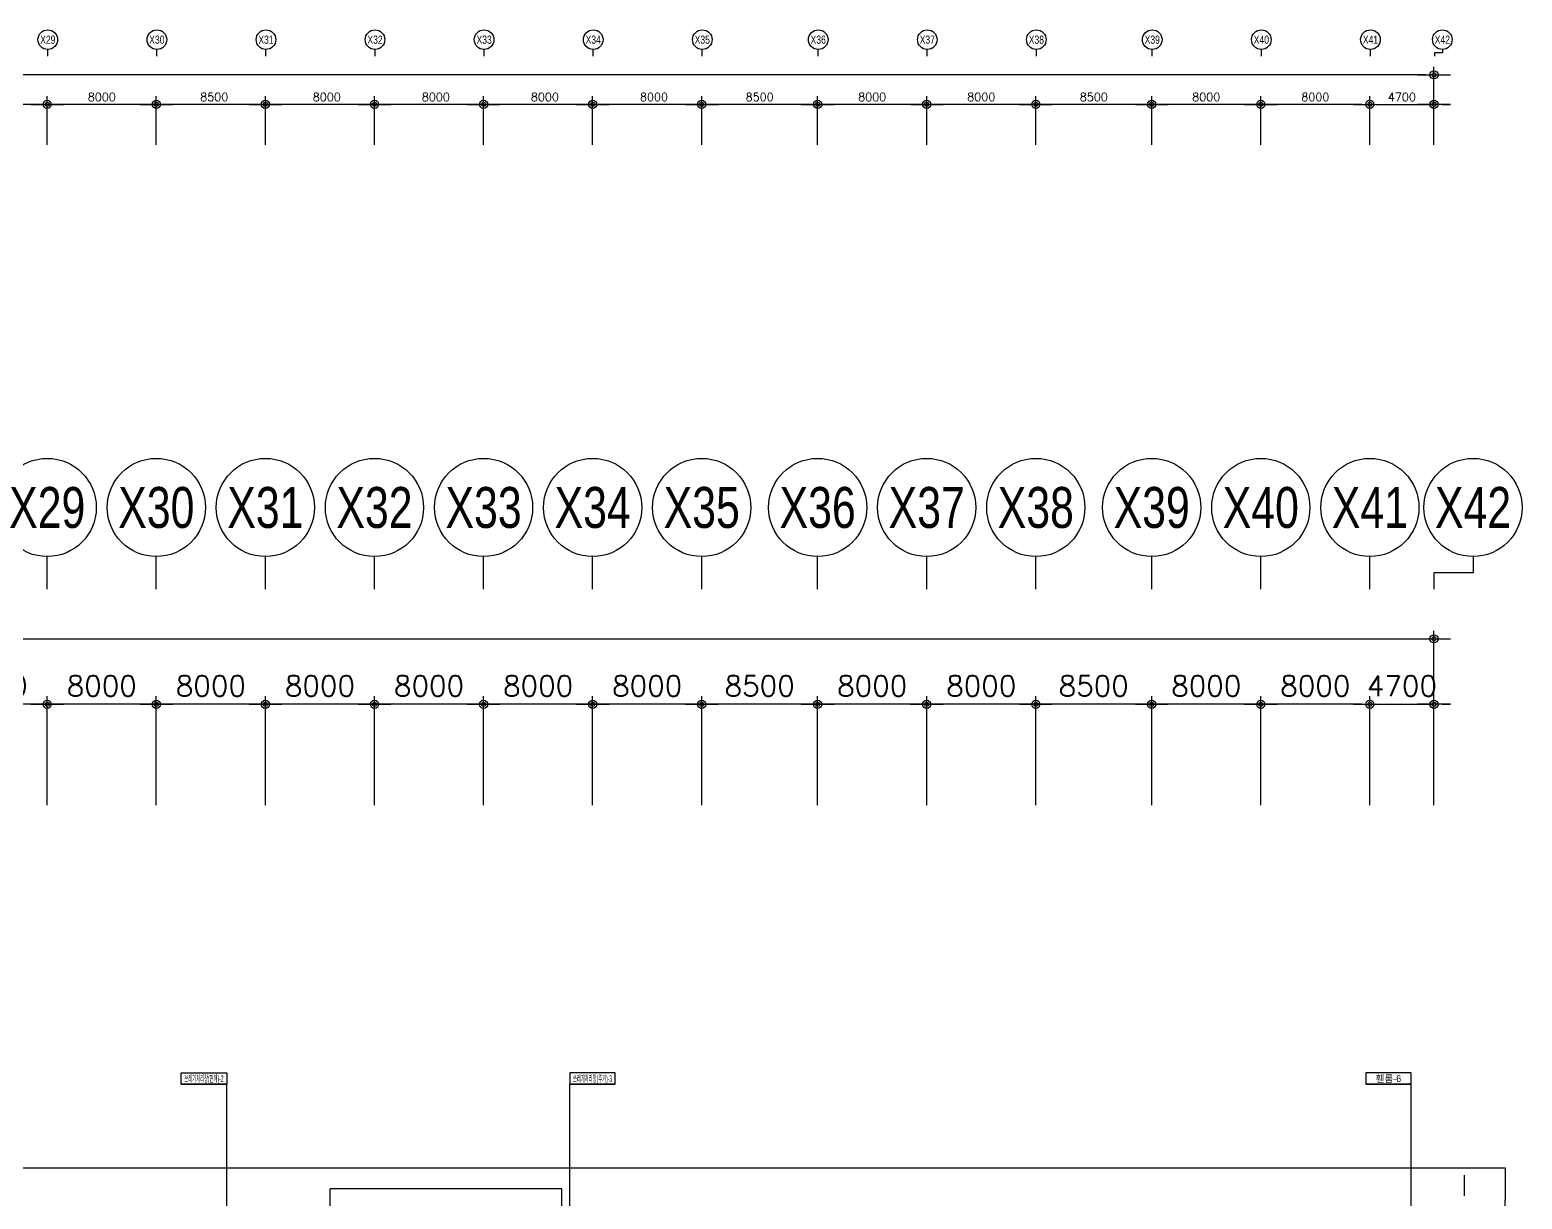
# Model space of a CAD drawing. Header units: millimetres. Extents: x -7614 to 421357, y 85218 to 341757.
# Drawn here: x 306895 to 416337, y 256010 to 341757 of the extents above; entities that cross this region are included whole.
import ezdxf
from ezdxf.enums import TextEntityAlignment as Align

# ---------------------------------------------------------------- set-up
doc = ezdxf.new("R2010")
doc.units = ezdxf.units.MM
doc.header["$LTSCALE"] = 600
doc.header["$MEASUREMENT"] = 0
doc.linetypes.add('HIDDEN', pattern=[2, 1, -1])
doc.layers.get('0').update_dxf_attribs({"linetype": 'CONTINUOUS', "lineweight": 0})
doc.layers.get('DEFPOINTS').update_dxf_attribs({"linetype": 'CONTINUOUS'})
for name, color, linetype in [('e-plan', 9, 'CONTINUOUS'), ('e-room-box', 7, 'CONTINUOUS'), ('e-text', 6, 'CONTINUOUS')]:
    doc.layers.add(name, color=color, linetype=linetype)
doc.styles.add('htw', font='Dotum.ttf')
doc.styles.add('kiahn', font='romans.shx', dxfattribs={"bigfont": 'cadhs.shx'})
doc.styles.add('YS1-UNIT$0$kiahn', font='romans.shx', dxfattribs={"bigfont": 'WHGTXT.shx'})
doc.styles.add('돋움', font='Dotum.ttf')
doc.dimstyles.new('YS1-UNIT$0$KIAHN', dxfattribs={"dimscale": 0.5, "dimtxt": 2.5, "dimasz": 1, "dimexe": 1, "dimexo": 1, "dimgap": 1, "dimtad": 1, "dimdec": 0, "dimzin": 1, "dimdsep": 46, "dimtxsty": 'YS1-UNIT$0$kiahn', "dimblk1": 'YS1-UNIT$0$DIMDOT', "dimblk2": 'YS1-UNIT$0$DIMDOT', "dimsah": 1, "dimcen": 0, "dimadec": 0, "dimazin": 0, "dimtfac": 1, "dimtdec": 0, "dimtix": 1, "dimtmove": 2, "dimatfit": 3, "dimldrblk": 'YS1-UNIT$0$DIMDOT', "dimfxl": 1, "dimtolj": 1, "dimtzin": 1, "dimarcsym": 0})

# ---------------------------------------------------------------- blocks, each defined once
blk = doc.blocks.new('YS1-UNIT$0$DIMDOT')
blk.add_line((-2, 0), (2, 0))
for radius in [0.5, 0.25]:
    blk.add_circle((0, 0), radius)
blk = doc.blocks.new('*D43')
at = {"layer": 'DEFPOINTS', "color": 0, "transparency": 16777216}
for p in [(-106940, 34020), (-106940, 26034), (-98940, 26034)]:
    blk.add_point(p, dxfattribs=at)
at = {"layer": 'e-plan', "color": 0, "lineweight": -2, "transparency": 16777216}
for p, q in [((-106940, 26634), (-106940, 34620)), ((-99540, 34020), (-106340, 34020)), ((-98940, 26634), (-98940, 34620))]:
    blk.add_line(p, q, dxfattribs=at)
at = {"layer": 'e-plan', "color": 0, "lineweight": -2, "transparency": 16777216, "xscale": 600, "yscale": 600, "zscale": 600, "rotation": 180}
blk.add_blockref('YS1-UNIT$0$DIMDOT', (-106940, 34020), dxfattribs=at)
at = {"layer": 'e-plan', "color": 0, "lineweight": -2, "transparency": 16777216, "xscale": 600, "yscale": 600, "zscale": 600}
blk.add_blockref('YS1-UNIT$0$DIMDOT', (-98940, 34020), dxfattribs=at)
at = {"layer": 'e-plan', "color": 0, "transparency": 16777216, "insert": (-102940, 35370), "char_height": 1500, "attachment_point": 5, "style": 'kiahn'}
blk.add_mtext('\\A1;8000', dxfattribs=at)
blk = doc.blocks.new('*D45')
at = {"layer": 'DEFPOINTS', "color": 0, "transparency": 16777216}
for p in [(-114940, 34020), (-114940, 26034), (-106940, 26034)]:
    blk.add_point(p, dxfattribs=at)
at = {"layer": 'e-plan', "color": 0, "lineweight": -2, "transparency": 16777216}
for p, q in [((-114940, 26634), (-114940, 34620)), ((-107540, 34020), (-114340, 34020)), ((-106940, 26634), (-106940, 34620))]:
    blk.add_line(p, q, dxfattribs=at)
at = {"layer": 'e-plan', "color": 0, "lineweight": -2, "transparency": 16777216, "xscale": 600, "yscale": 600, "zscale": 600, "rotation": 180}
blk.add_blockref('YS1-UNIT$0$DIMDOT', (-114940, 34020), dxfattribs=at)
at = {"layer": 'e-plan', "color": 0, "lineweight": -2, "transparency": 16777216, "xscale": 600, "yscale": 600, "zscale": 600}
blk.add_blockref('YS1-UNIT$0$DIMDOT', (-106940, 34020), dxfattribs=at)
at = {"layer": 'e-plan', "color": 0, "transparency": 16777216, "insert": (-110940, 35370), "char_height": 1500, "attachment_point": 5, "style": 'kiahn'}
blk.add_mtext('\\A1;8000', dxfattribs=at)
blk = doc.blocks.new('*D46')
at = {"layer": 'DEFPOINTS', "color": 0, "transparency": 16777216}
for p in [(-90940, 34020), (-90940, 26034), (-82940, 26034)]:
    blk.add_point(p, dxfattribs=at)
at = {"layer": 'e-plan', "color": 0, "lineweight": -2, "transparency": 16777216}
for p, q in [((-90940, 26634), (-90940, 34620)), ((-83540, 34020), (-90340, 34020)), ((-82940, 26634), (-82940, 34620))]:
    blk.add_line(p, q, dxfattribs=at)
at = {"layer": 'e-plan', "color": 0, "lineweight": -2, "transparency": 16777216, "xscale": 600, "yscale": 600, "zscale": 600, "rotation": 180}
blk.add_blockref('YS1-UNIT$0$DIMDOT', (-90940, 34020), dxfattribs=at)
at = {"layer": 'e-plan', "color": 0, "lineweight": -2, "transparency": 16777216, "xscale": 600, "yscale": 600, "zscale": 600}
blk.add_blockref('YS1-UNIT$0$DIMDOT', (-82940, 34020), dxfattribs=at)
at = {"layer": 'e-plan', "color": 0, "transparency": 16777216, "insert": (-86940, 35370), "char_height": 1500, "attachment_point": 5, "style": 'kiahn'}
blk.add_mtext('\\A1;8000', dxfattribs=at)
blk = doc.blocks.new('*D47')
at = {"layer": 'DEFPOINTS', "color": 0, "transparency": 16777216}
for p in [(-98940, 34020), (-98940, 26034), (-90940, 26034)]:
    blk.add_point(p, dxfattribs=at)
at = {"layer": 'e-plan', "color": 0, "lineweight": -2, "transparency": 16777216}
for p, q in [((-98940, 26634), (-98940, 34620)), ((-91540, 34020), (-98340, 34020)), ((-90940, 26634), (-90940, 34620))]:
    blk.add_line(p, q, dxfattribs=at)
at = {"layer": 'e-plan', "color": 0, "lineweight": -2, "transparency": 16777216, "xscale": 600, "yscale": 600, "zscale": 600, "rotation": 180}
blk.add_blockref('YS1-UNIT$0$DIMDOT', (-98940, 34020), dxfattribs=at)
at = {"layer": 'e-plan', "color": 0, "lineweight": -2, "transparency": 16777216, "xscale": 600, "yscale": 600, "zscale": 600}
blk.add_blockref('YS1-UNIT$0$DIMDOT', (-90940, 34020), dxfattribs=at)
at = {"layer": 'e-plan', "color": 0, "transparency": 16777216, "insert": (-94940, 35370), "char_height": 1500, "attachment_point": 5, "style": 'kiahn'}
blk.add_mtext('\\A1;8000', dxfattribs=at)
blk = doc.blocks.new('*D48')
at = {"layer": 'DEFPOINTS', "color": 0, "transparency": 16777216}
for p in [(-66940, 34020), (-66940, 26034), (-58940, 26034)]:
    blk.add_point(p, dxfattribs=at)
at = {"layer": 'e-plan', "color": 0, "lineweight": -2, "transparency": 16777216}
for p, q in [((-66940, 26634), (-66940, 34620)), ((-59540, 34020), (-66340, 34020)), ((-58940, 26634), (-58940, 34620))]:
    blk.add_line(p, q, dxfattribs=at)
at = {"layer": 'e-plan', "color": 0, "lineweight": -2, "transparency": 16777216, "xscale": 600, "yscale": 600, "zscale": 600, "rotation": 180}
blk.add_blockref('YS1-UNIT$0$DIMDOT', (-66940, 34020), dxfattribs=at)
at = {"layer": 'e-plan', "color": 0, "lineweight": -2, "transparency": 16777216, "xscale": 600, "yscale": 600, "zscale": 600}
blk.add_blockref('YS1-UNIT$0$DIMDOT', (-58940, 34020), dxfattribs=at)
at = {"layer": 'e-plan', "color": 0, "transparency": 16777216, "insert": (-62940, 35370), "char_height": 1500, "attachment_point": 5, "style": 'kiahn'}
blk.add_mtext('\\A1;8000', dxfattribs=at)
blk = doc.blocks.new('*D49')
at = {"layer": 'DEFPOINTS', "color": 0, "transparency": 16777216}
for p in [(-82940, 34020), (-82940, 26034), (-74940, 26034)]:
    blk.add_point(p, dxfattribs=at)
at = {"layer": 'e-plan', "color": 0, "lineweight": -2, "transparency": 16777216}
for p, q in [((-82940, 26634), (-82940, 34620)), ((-75540, 34020), (-82340, 34020)), ((-74940, 26634), (-74940, 34620))]:
    blk.add_line(p, q, dxfattribs=at)
at = {"layer": 'e-plan', "color": 0, "lineweight": -2, "transparency": 16777216, "xscale": 600, "yscale": 600, "zscale": 600, "rotation": 180}
blk.add_blockref('YS1-UNIT$0$DIMDOT', (-82940, 34020), dxfattribs=at)
at = {"layer": 'e-plan', "color": 0, "lineweight": -2, "transparency": 16777216, "xscale": 600, "yscale": 600, "zscale": 600}
blk.add_blockref('YS1-UNIT$0$DIMDOT', (-74940, 34020), dxfattribs=at)
at = {"layer": 'e-plan', "color": 0, "transparency": 16777216, "insert": (-78940, 35370), "char_height": 1500, "attachment_point": 5, "style": 'kiahn'}
blk.add_mtext('\\A1;8000', dxfattribs=at)
blk = doc.blocks.new('*D50')
at = {"layer": 'DEFPOINTS', "color": 0, "transparency": 16777216}
for p in [(-74940, 34020), (-74940, 26034), (-66940, 26034)]:
    blk.add_point(p, dxfattribs=at)
at = {"layer": 'e-plan', "color": 0, "lineweight": -2, "transparency": 16777216}
for p, q in [((-74940, 26634), (-74940, 34620)), ((-67540, 34020), (-74340, 34020)), ((-66940, 26634), (-66940, 34620))]:
    blk.add_line(p, q, dxfattribs=at)
at = {"layer": 'e-plan', "color": 0, "lineweight": -2, "transparency": 16777216, "xscale": 600, "yscale": 600, "zscale": 600, "rotation": 180}
blk.add_blockref('YS1-UNIT$0$DIMDOT', (-74940, 34020), dxfattribs=at)
at = {"layer": 'e-plan', "color": 0, "lineweight": -2, "transparency": 16777216, "xscale": 600, "yscale": 600, "zscale": 600}
blk.add_blockref('YS1-UNIT$0$DIMDOT', (-66940, 34020), dxfattribs=at)
at = {"layer": 'e-plan', "color": 0, "transparency": 16777216, "insert": (-70940, 35370), "char_height": 1500, "attachment_point": 5, "style": 'kiahn'}
blk.add_mtext('\\A1;8000', dxfattribs=at)
blk = doc.blocks.new('*D51')
at = {"layer": 'DEFPOINTS', "color": 0, "transparency": 16777216}
for p in [(-42440, 34020), (-42440, 26034), (-34440, 26034)]:
    blk.add_point(p, dxfattribs=at)
at = {"layer": 'e-plan', "color": 0, "lineweight": -2, "transparency": 16777216}
for p, q in [((-42440, 26634), (-42440, 34620)), ((-35040, 34020), (-41840, 34020)), ((-34440, 26634), (-34440, 34620))]:
    blk.add_line(p, q, dxfattribs=at)
at = {"layer": 'e-plan', "color": 0, "lineweight": -2, "transparency": 16777216, "xscale": 600, "yscale": 600, "zscale": 600, "rotation": 180}
blk.add_blockref('YS1-UNIT$0$DIMDOT', (-42440, 34020), dxfattribs=at)
at = {"layer": 'e-plan', "color": 0, "lineweight": -2, "transparency": 16777216, "xscale": 600, "yscale": 600, "zscale": 600}
blk.add_blockref('YS1-UNIT$0$DIMDOT', (-34440, 34020), dxfattribs=at)
at = {"layer": 'e-plan', "color": 0, "transparency": 16777216, "insert": (-38440, 35370), "char_height": 1500, "attachment_point": 5, "style": 'kiahn'}
blk.add_mtext('\\A1;8000', dxfattribs=at)
blk = doc.blocks.new('*D52')
at = {"layer": 'DEFPOINTS', "color": 0, "transparency": 16777216}
for p in [(-34440, 34020), (-34440, 26034), (-25940, 26034)]:
    blk.add_point(p, dxfattribs=at)
at = {"layer": 'e-plan', "color": 0, "lineweight": -2, "transparency": 16777216}
for p, q in [((-34440, 26634), (-34440, 34620)), ((-26540, 34020), (-33840, 34020)), ((-25940, 26634), (-25940, 34620))]:
    blk.add_line(p, q, dxfattribs=at)
at = {"layer": 'e-plan', "color": 0, "lineweight": -2, "transparency": 16777216, "xscale": 600, "yscale": 600, "zscale": 600, "rotation": 180}
blk.add_blockref('YS1-UNIT$0$DIMDOT', (-34440, 34020), dxfattribs=at)
at = {"layer": 'e-plan', "color": 0, "lineweight": -2, "transparency": 16777216, "xscale": 600, "yscale": 600, "zscale": 600}
blk.add_blockref('YS1-UNIT$0$DIMDOT', (-25940, 34020), dxfattribs=at)
at = {"layer": 'e-plan', "color": 0, "transparency": 16777216, "insert": (-30190, 35370), "char_height": 1500, "attachment_point": 5, "style": 'kiahn'}
blk.add_mtext('\\A1;8500', dxfattribs=at)
blk = doc.blocks.new('*D53')
at = {"layer": 'DEFPOINTS', "color": 0, "transparency": 16777216}
for p in [(-25940, 34020), (-25940, 26034), (-17940, 26034)]:
    blk.add_point(p, dxfattribs=at)
at = {"layer": 'e-plan', "color": 0, "lineweight": -2, "transparency": 16777216}
for p, q in [((-25940, 26634), (-25940, 34620)), ((-18540, 34020), (-25340, 34020)), ((-17940, 26634), (-17940, 34620))]:
    blk.add_line(p, q, dxfattribs=at)
at = {"layer": 'e-plan', "color": 0, "lineweight": -2, "transparency": 16777216, "xscale": 600, "yscale": 600, "zscale": 600, "rotation": 180}
blk.add_blockref('YS1-UNIT$0$DIMDOT', (-25940, 34020), dxfattribs=at)
at = {"layer": 'e-plan', "color": 0, "lineweight": -2, "transparency": 16777216, "xscale": 600, "yscale": 600, "zscale": 600}
blk.add_blockref('YS1-UNIT$0$DIMDOT', (-17940, 34020), dxfattribs=at)
at = {"layer": 'e-plan', "color": 0, "transparency": 16777216, "insert": (-21940, 35370), "char_height": 1500, "attachment_point": 5, "style": 'kiahn'}
blk.add_mtext('\\A1;8000', dxfattribs=at)
blk = doc.blocks.new('*D54')
at = {"layer": 'DEFPOINTS', "color": 0, "transparency": 16777216}
for p in [(-17940, 34020), (-17940, 26034), (-9940, 26034)]:
    blk.add_point(p, dxfattribs=at)
at = {"layer": 'e-plan', "color": 0, "lineweight": -2, "transparency": 16777216}
for p, q in [((-17940, 26634), (-17940, 34620)), ((-10540, 34020), (-17340, 34020)), ((-9940, 26634), (-9940, 34620))]:
    blk.add_line(p, q, dxfattribs=at)
at = {"layer": 'e-plan', "color": 0, "lineweight": -2, "transparency": 16777216, "xscale": 600, "yscale": 600, "zscale": 600, "rotation": 180}
blk.add_blockref('YS1-UNIT$0$DIMDOT', (-17940, 34020), dxfattribs=at)
at = {"layer": 'e-plan', "color": 0, "lineweight": -2, "transparency": 16777216, "xscale": 600, "yscale": 600, "zscale": 600}
blk.add_blockref('YS1-UNIT$0$DIMDOT', (-9940, 34020), dxfattribs=at)
at = {"layer": 'e-plan', "color": 0, "transparency": 16777216, "insert": (-13940, 35370), "char_height": 1500, "attachment_point": 5, "style": 'kiahn'}
blk.add_mtext('\\A1;8000', dxfattribs=at)
blk = doc.blocks.new('b')
at = {"layer": 'e-plan'}
blk.add_line((0, 0), (0, 4), dxfattribs=at)
blk.add_circle((0, 10), 6, dxfattribs=at)
blk = doc.blocks.new('*D57')
at = {"layer": 'DEFPOINTS', "color": 0, "transparency": 16777216}
for p in [(-5240, 34020), (-9940, 26034), (-5240, 26034)]:
    blk.add_point(p, dxfattribs=at)
at = {"layer": 'e-plan', "color": 0, "lineweight": -2, "transparency": 16777216}
for p, q in [((-10540, 34020), (-11140, 34020)), ((-9940, 26634), (-9940, 34620)), ((-9940, 34020), (-5240, 34020)), ((-5240, 26634), (-5240, 34620)), ((-4640, 34020), (-4040, 34020))]:
    blk.add_line(p, q, dxfattribs=at)
at = {"layer": 'e-plan', "color": 0, "lineweight": -2, "transparency": 16777216, "xscale": 600, "yscale": 600, "zscale": 600}
blk.add_blockref('YS1-UNIT$0$DIMDOT', (-9940, 34020), dxfattribs=at)
at = {"layer": 'e-plan', "color": 0, "lineweight": -2, "transparency": 16777216, "xscale": 600, "yscale": 600, "zscale": 600, "rotation": 180}
blk.add_blockref('YS1-UNIT$0$DIMDOT', (-5240, 34020), dxfattribs=at)
at = {"layer": 'e-plan', "color": 0, "transparency": 16777216, "insert": (-7590, 35370), "char_height": 1500, "attachment_point": 5, "style": 'kiahn'}
blk.add_mtext('\\A1;4700', dxfattribs=at)
blk = doc.blocks.new('*D58')
at = {"layer": 'DEFPOINTS', "color": 0, "transparency": 16777216}
for p in [(-58940, 34020), (-58940, 26034), (-50440, 26034)]:
    blk.add_point(p, dxfattribs=at)
at = {"layer": 'e-plan', "color": 0, "lineweight": -2, "transparency": 16777216}
for p, q in [((-58940, 26634), (-58940, 34620)), ((-51040, 34020), (-58340, 34020)), ((-50440, 26634), (-50440, 34620))]:
    blk.add_line(p, q, dxfattribs=at)
at = {"layer": 'e-plan', "color": 0, "lineweight": -2, "transparency": 16777216, "xscale": 600, "yscale": 600, "zscale": 600, "rotation": 180}
blk.add_blockref('YS1-UNIT$0$DIMDOT', (-58940, 34020), dxfattribs=at)
at = {"layer": 'e-plan', "color": 0, "lineweight": -2, "transparency": 16777216, "xscale": 600, "yscale": 600, "zscale": 600}
blk.add_blockref('YS1-UNIT$0$DIMDOT', (-50440, 34020), dxfattribs=at)
at = {"layer": 'e-plan', "color": 0, "transparency": 16777216, "insert": (-54690, 35370), "char_height": 1500, "attachment_point": 5, "style": 'kiahn'}
blk.add_mtext('\\A1;8500', dxfattribs=at)
blk = doc.blocks.new('*D59')
at = {"layer": 'DEFPOINTS', "color": 0, "transparency": 16777216}
for p in [(-50440, 34020), (-50440, 26034), (-42440, 26034)]:
    blk.add_point(p, dxfattribs=at)
at = {"layer": 'e-plan', "color": 0, "lineweight": -2, "transparency": 16777216}
for p, q in [((-50440, 26634), (-50440, 34620)), ((-43040, 34020), (-49840, 34020)), ((-42440, 26634), (-42440, 34620))]:
    blk.add_line(p, q, dxfattribs=at)
at = {"layer": 'e-plan', "color": 0, "lineweight": -2, "transparency": 16777216, "xscale": 600, "yscale": 600, "zscale": 600, "rotation": 180}
blk.add_blockref('YS1-UNIT$0$DIMDOT', (-50440, 34020), dxfattribs=at)
at = {"layer": 'e-plan', "color": 0, "lineweight": -2, "transparency": 16777216, "xscale": 600, "yscale": 600, "zscale": 600}
blk.add_blockref('YS1-UNIT$0$DIMDOT', (-42440, 34020), dxfattribs=at)
at = {"layer": 'e-plan', "color": 0, "transparency": 16777216, "insert": (-46440, 35370), "char_height": 1500, "attachment_point": 5, "style": 'kiahn'}
blk.add_mtext('\\A1;8000', dxfattribs=at)
blk = doc.blocks.new('*D63')
at = {"layer": 'DEFPOINTS', "color": 0, "transparency": 16777216}
for p in [(-5240, 38820), (-337740, 26034), (-5240, 26034)]:
    blk.add_point(p, dxfattribs=at)
at = {"layer": 'e-plan', "color": 0, "lineweight": -2, "transparency": 16777216}
for p, q in [((-337740, 26634), (-337740, 39420)), ((-5240, 26634), (-5240, 39420)), ((-337140, 38820), (-5840, 38820))]:
    blk.add_line(p, q, dxfattribs=at)
at = {"layer": 'e-plan', "color": 0, "lineweight": -2, "transparency": 16777216, "xscale": 600, "yscale": 600, "zscale": 600, "rotation": 180}
blk.add_blockref('YS1-UNIT$0$DIMDOT', (-337740, 38820), dxfattribs=at)
at = {"layer": 'e-plan', "color": 0, "lineweight": -2, "transparency": 16777216, "xscale": 600, "yscale": 600, "zscale": 600}
blk.add_blockref('YS1-UNIT$0$DIMDOT', (-5240, 38820), dxfattribs=at)
at = {"layer": 'e-plan', "color": 0, "transparency": 16777216, "insert": (-171490, 40170), "char_height": 1500, "attachment_point": 5, "style": 'kiahn'}
blk.add_mtext('\\A1;332500', dxfattribs=at)
blk = doc.blocks.new('A$C322519D2')
at = {"layer": 'e-plan'}
blk.add_lwpolyline([(-2373.6, 44856.3), (-2373.6, 43656.3), (-5240, 43656.3), (-5240, 42456.3)], dxfattribs=at)
blk.add_circle((-2373.6, 48456.3), 3600, dxfattribs=at)
at = {"layer": 'e-plan', "xscale": 600, "yscale": 600, "zscale": 600}
for p in [(-106940, 42456.3), (-98940, 42456.3), (-90940, 42456.3), (-82940, 42456.3), (-74940, 42456.3), (-66940, 42456.3), (-58940, 42456.3), (-50440, 42456.3), (-42440, 42456.3), (-34440, 42456.3), (-25940, 42456.3), (-17940, 42456.3), (-9940, 42456.3)]:
    blk.add_blockref('b', p, dxfattribs=at)
at = {"layer": 'e-plan', "style": 'htw', "width": 0.8}
for s, p in [('X29', (-106940, 48456.3)), ('X30', (-98940, 48456.3)), ('X31', (-90940, 48456.3)), ('X32', (-82940, 48456.3)), ('X33', (-74940, 48456.3)), ('X34', (-66940, 48456.3)), ('X35', (-58940, 48456.3)), ('X36', (-50440, 48456.3)), ('X37', (-42440, 48456.3)), ('X38', (-34440, 48456.3)), ('X39', (-25940, 48456.3)), ('X40', (-17940, 48456.3)), ('X41', (-9940, 48456.3)), ('X42', (-2373.6, 48456.3))]:
    blk.add_text(s, height=3000, dxfattribs=at).set_placement(p, align=Align.MIDDLE_CENTER)
at = {"layer": 'e-plan'}
for base, p1, picture, middle in [((-5240, 38819.6), (-337740, 26034.3), '*D63', (-171490, 40169.6)), ((-5240, 34019.6), (-9940, 26034.3), '*D57', (-7590, 35369.6))]:
    dim = blk.add_linear_dim(base=base, p1=p1, p2=(-5240, 26034.3), angle=180, dimstyle='YS1-UNIT$0$KIAHN', override={"dimscale": 600, "dimtxsty": 'kiahn'}, dxfattribs=at)
    dim.commit()
    dim.dimension.update_dxf_attribs({"geometry": picture, "text_midpoint": middle})
for base, p1, p2, picture, middle in [((-114940, 34019.6), (-106940, 26034.3), (-114940, 26034.3), '*D45', (-110940, 35369.6)), ((-106940, 34019.6), (-98940, 26034.3), (-106940, 26034.3), '*D43', (-102940, 35369.6)), ((-98940, 34019.6), (-90940, 26034.3), (-98940, 26034.3), '*D47', (-94940, 35369.6)), ((-90940, 34019.6), (-82940, 26034.3), (-90940, 26034.3), '*D46', (-86940, 35369.6)), ((-82940, 34019.6), (-74940, 26034.3), (-82940, 26034.3), '*D49', (-78940, 35369.6)), ((-74940, 34019.6), (-66940, 26034.3), (-74940, 26034.3), '*D50', (-70940, 35369.6)), ((-66940, 34019.6), (-58940, 26034.3), (-66940, 26034.3), '*D48', (-62940, 35369.6)), ((-58940, 34019.6), (-50440, 26034.3), (-58940, 26034.3), '*D58', (-54690, 35369.6)), ((-50440, 34019.6), (-42440, 26034.3), (-50440, 26034.3), '*D59', (-46440, 35369.6)), ((-42440, 34019.6), (-34440, 26034.3), (-42440, 26034.3), '*D51', (-38440, 35369.6)), ((-34440, 34019.6), (-25940, 26034.3), (-34440, 26034.3), '*D52', (-30190, 35369.6)), ((-25940, 34019.6), (-17940, 26034.3), (-25940, 26034.3), '*D53', (-21940, 35369.6)), ((-17940, 34019.6), (-9940, 26034.3), (-17940, 26034.3), '*D54', (-13940, 35369.6))]:
    dim = blk.add_linear_dim(base=base, p1=p1, p2=p2, dimstyle='YS1-UNIT$0$KIAHN', override={"dimscale": 600, "dimtxsty": 'kiahn'}, dxfattribs=at)
    dim.commit()
    dim.dimension.update_dxf_attribs({"geometry": picture, "text_midpoint": middle})

msp = doc.modelspace()

# ---------------------------------------------------------------- linework, layer by layer
at = {"layer": 'e-plan'}
for p, q in [((308211, 339837), (308211, 340317)), ((316211, 339837), (316211, 340317)), ((324211, 339837), (324211, 340317)), ((332211, 339837), (332211, 340317)), ((340211, 339837), (340211, 340317)), ((348211, 339837), (348211, 340317)), ((356211, 339837), (356211, 340317)), ((364711, 339837), (364711, 340317)), ((372711, 339837), (372711, 340317)), ((380711, 339837), (380711, 340317)), ((389211, 339837), (389211, 340317)), ((397211, 339837), (397211, 340317)), ((405211, 339837), (405211, 340317)), ((410484, 340077), (409911, 340077)), ((409911, 340077), (409911, 339837)), ((410484, 340317), (410484, 340077)), ((409270, 338455), (77970, 338455)), ((409870, 333327), (409870, 339055)), ((307570, 336292), (300770, 336292)), ((308170, 333327), (308170, 336892)), ((308170, 333327), (308170, 336892)), ((315570, 336292), (308770, 336292)), ((316170, 333327), (316170, 336892)), ((316170, 333327), (316170, 336892)), ((323570, 336292), (316770, 336292)), ((324170, 333327), (324170, 336892)), ((324170, 333327), (324170, 336892)), ((331570, 336292), (324770, 336292)), ((332170, 333327), (332170, 336892)), ((332170, 333327), (332170, 336892)), ((339570, 336292), (332770, 336292)), ((340170, 333327), (340170, 336892)), ((340170, 333327), (340170, 336892)), ((347570, 336292), (340770, 336292)), ((348170, 333327), (348170, 336892)), ((348170, 333327), (348170, 336892)), ((355570, 336292), (348770, 336292)), ((356170, 333327), (356170, 336892)), ((356170, 333327), (356170, 336892)), ((364070, 336292), (356770, 336292)), ((364670, 333327), (364670, 336892)), ((364670, 333327), (364670, 336892)), ((372070, 336292), (365270, 336292)), ((372670, 333327), (372670, 336892)), ((372670, 333327), (372670, 336892)), ((380070, 336292), (373270, 336292)), ((380670, 333327), (380670, 336892)), ((380670, 333327), (380670, 336892)), ((388570, 336292), (381270, 336292)), ((389170, 333327), (389170, 336892)), ((389170, 333327), (389170, 336892)), ((396570, 336292), (389770, 336292)), ((397170, 333327), (397170, 336892)), ((397170, 333327), (397170, 336892)), ((404570, 336292), (397770, 336292)), ((404570, 336292), (403970, 336292)), ((405170, 333327), (405170, 336892)), ((405170, 333327), (405170, 336892)), ((405170, 336292), (409870, 336292)), ((409870, 333327), (409870, 336892)), ((410470, 336292), (411070, 336292)), ((319923, 258277), (205278, 258281)), ((415110, 258277), (319923, 258277)), ((415048, 238255), (415110, 258277)), ((345920, 256777), (328920, 256777)), ((328920, 254877), (328920, 256777)), ((345920, 254877), (345920, 256777))]:
    msp.add_line(p, q, dxfattribs=at)
at = {"layer": 'e-plan', "linetype": 'HIDDEN', "ltscale": 2.5}
msp.add_line((412048, 238264), (412110, 258277), dxfattribs=at)
at = {"layer": 'e-plan'}
for centre in [(308211, 341037), (316211, 341037), (324211, 341037), (332211, 341037), (340211, 341037), (348211, 341037), (356211, 341037), (364711, 341037), (372711, 341037), (380711, 341037), (389211, 341037), (397211, 341037), (405211, 341037), (410484, 341037)]:
    msp.add_circle(centre, 720, dxfattribs=at)
at = {"layer": 'e-room-box'}
for p, q in [((317998, 265265), (321331, 265265)), ((317998, 264432), (317998, 265265)), ((321331, 265265), (321331, 264432)), ((349825, 265265), (346492, 265265)), ((346492, 265265), (346492, 264432)), ((349825, 264432), (349825, 265265)), ((408194, 265265), (404861, 265265)), ((404861, 265265), (404861, 264432)), ((408194, 264432), (408194, 265265)), ((317998, 264432), (321331, 264432)), ((321331, 264432), (317998, 264432)), ((321331, 232568), (321331, 264432)), ((349825, 264432), (346492, 264432)), ((346492, 197720), (346492, 264432)), ((346492, 264432), (349825, 264432)), ((408194, 264432), (404861, 264432)), ((404861, 264432), (408194, 264432)), ((408194, 251488), (408194, 264432))]:
    msp.add_line(p, q, dxfattribs=at)

# ---------------------------------------------------------------- block references
at = {"layer": 'e-plan', "xscale": 600, "yscale": 600, "zscale": 600}
for p in [(409870, 338455), (308170, 336292), (316170, 336292), (324170, 336292), (332170, 336292), (340170, 336292), (348170, 336292), (356170, 336292), (364670, 336292), (372670, 336292), (380670, 336292), (389170, 336292), (397170, 336292), (405170, 336292), (405170, 336292)]:
    msp.add_blockref('YS1-UNIT$0$DIMDOT', p, dxfattribs=at)
at = {"layer": 'e-plan', "xscale": 600, "yscale": 600, "zscale": 600, "rotation": 180}
for p in [(308170, 336292), (316170, 336292), (324170, 336292), (332170, 336292), (340170, 336292), (348170, 336292), (356170, 336292), (364670, 336292), (372670, 336292), (380670, 336292), (389170, 336292), (397170, 336292), (409870, 336292)]:
    msp.add_blockref('YS1-UNIT$0$DIMDOT', p, dxfattribs=at)
at = {"layer": 'e-plan'}
msp.add_blockref('A$C322519D2', (415110, 258277), dxfattribs=at)

# ---------------------------------------------------------------- texts
at = {"layer": 'e-plan', "style": '돋움', "width": 0.8}
for s, p in [('X29', (308211, 341037)), ('X30', (316211, 341037)), ('X31', (324211, 341037)), ('X32', (332211, 341037)), ('X33', (340211, 341037)), ('X34', (348211, 341037)), ('X35', (356211, 341037)), ('X36', (364711, 341037)), ('X37', (372711, 341037)), ('X38', (380711, 341037)), ('X39', (389211, 341037)), ('X40', (397211, 341037)), ('X41', (405211, 341037)), ('X42', (410484, 341037))]:
    msp.add_text(s, height=600, dxfattribs=at).set_placement(p, align=Align.MIDDLE_CENTER)
at = {"layer": 'e-plan', "char_height": 600, "attachment_point": 5, "style": 'kiahn'}
for s, insert in [('\\A1;8000', (312170, 336832)), ('\\A1;8500', (320420, 336832)), ('\\A1;8000', (328670, 336832)), ('\\A1;8000', (336670, 336832)), ('\\A1;8000', (344670, 336832)), ('\\A1;8000', (352670, 336832)), ('\\A1;8500', (360420, 336832)), ('\\A1;8000', (368670, 336832)), ('\\A1;8000', (376670, 336832)), ('\\A1;8500', (384920, 336832)), ('\\A1;8000', (393170, 336832)), ('\\A1;8000', (401170, 336832)), ('\\A1;4700', (407520, 336832))]:
    msp.add_mtext(s, dxfattribs=dict(at, insert=insert))
at = {"layer": 'e-text', "style": '돋움', "width": 0.45}
for s, p in [('쓰레기처리장(판매)-2', (319664, 264848)), ('쓰레기처리장(주거)-3', (348158, 264848))]:
    msp.add_text(s, height=500, dxfattribs=at).set_placement(p, align=Align.MIDDLE_CENTER)
at = {"layer": 'e-text', "style": '돋움'}
msp.add_text('휀룸-6', height=500, dxfattribs=at).set_placement((406527, 264848), align=Align.MIDDLE_CENTER)

doc.saveas('drawing.dxf')
